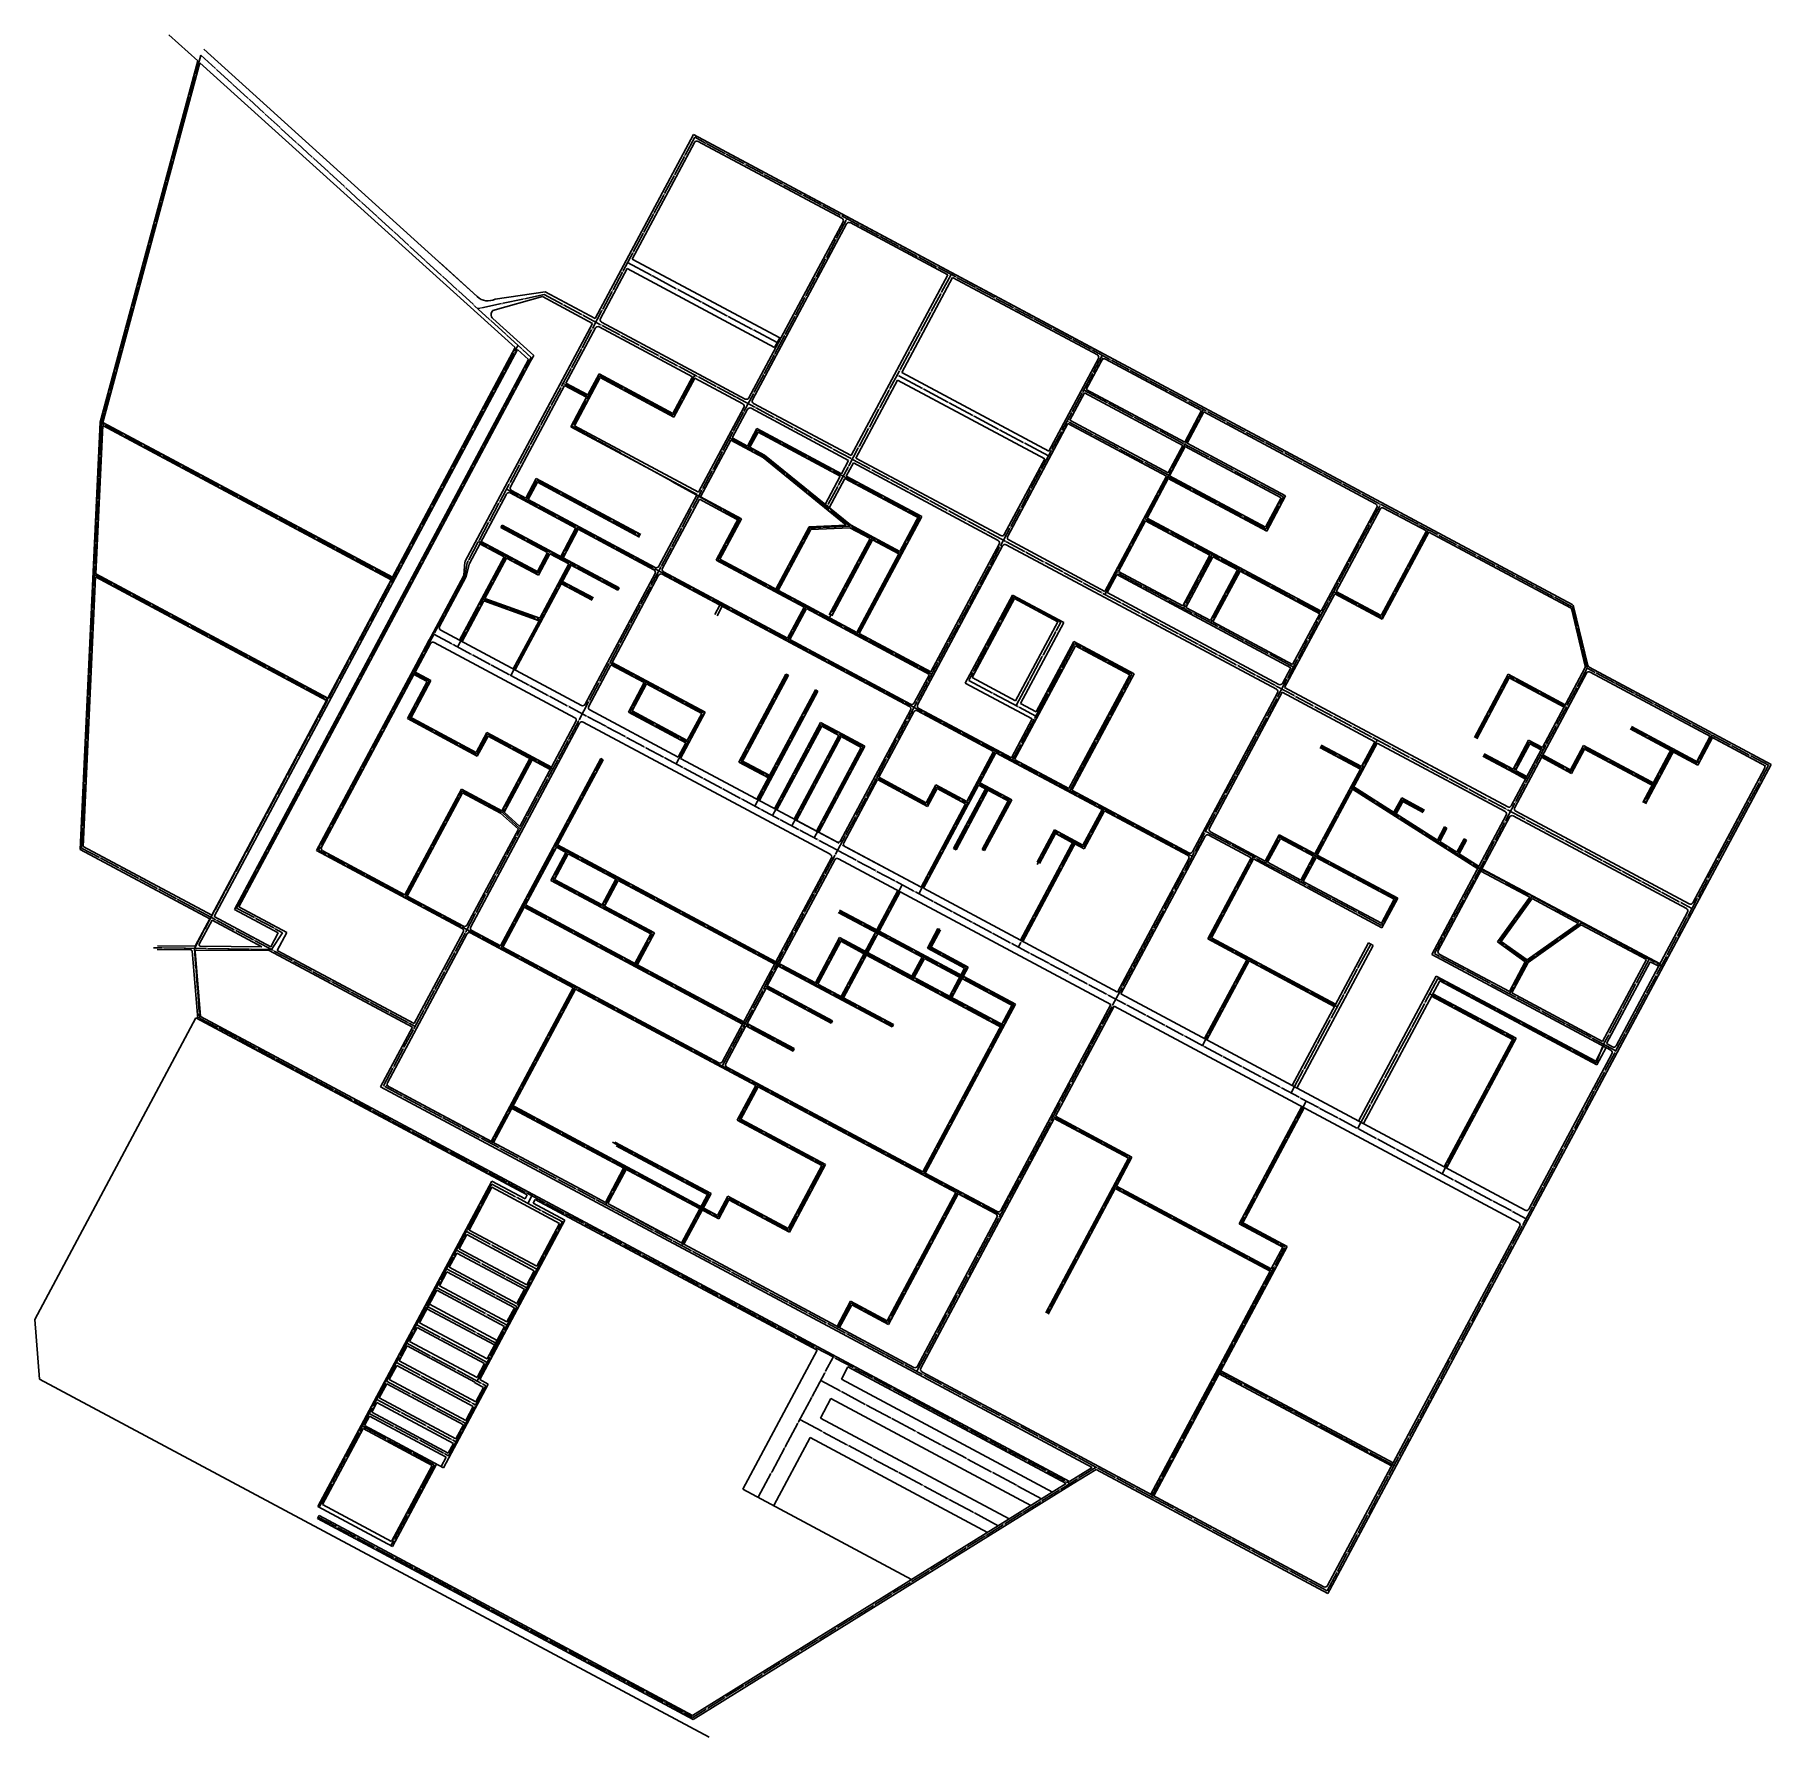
# Model space of a CAD drawing. Header units: metres. Extents: x -523 to 2697, y -1644 to 1512.
import ezdxf

# ---------------------------------------------------------------- set-up
doc = ezdxf.new("R2010")
doc.units = ezdxf.units.M
doc.linetypes.add('JIS_08_37', pattern=[40.5, 37.5, -1.125, 0.75, -1.125])
doc.linetypes.add('JIS_08_50', pattern=[53, 50, -1.125, 0.75, -1.125])
doc.layers.add('道路中心线', color=10, linetype='Continuous')

msp = doc.modelspace()

# ---------------------------------------------------------------- linework, layer by layer
for p, q in [((-220.5, 1463.9), (-274.3, 1512.4)), ((-209.4, 1485.8), (297.8, 1026.9)), ((-220.5, 1463.9), (-401.5, 794.1)), ((-216.4, 1460.1), (-396.5, 793.8)), ((368.3, 932.5), (-216.4, 1460.1)), ((858.5, 950.4), (585.2, 1096.6)), ((297.8, 1026.9), (228.1, 1089.9)), ((575.7, 1079), (849.1, 932.8)), ((1170.2, 1067.3), (991, 732.2)), ((1179, 1062.6), (1084.7, 886.2)), ((331.2, 1022.2), (423.5, 1035.7)), ((516.1, 986.2), (423.5, 1035.7)), ((326.7, 1001.1), (418.8, 1026.9)), ((511.4, 977.3), (418.8, 1026.9)), ((402.5, 917.9), (326.7, 986.3)), ((328.2, 984.9), (328.2, 984.9)), ((849.1, 932.8), (858.5, 950.4)), ((372.2, 929.1), (-190.1, -122.3)), ((392.8, 910.4), (-152.4, -109)), ((396.6, 907), (-144.2, -104.3)), ((368.3, 932.5), (140.5, 506.6)), ((392.8, 910.4), (372.2, 929.1)), ((402.5, 917.9), (396.6, 907)), ((1458, 913.2), (1426.9, 855)), ((525.6, 876.7), (478, 787.7)), ((523.6, 883.5), (502.8, 844.7)), ((660.2, 810.4), (523.6, 883.5)), ((662.3, 803.6), (525.6, 876.7)), ((696.6, 878.3), (660.2, 810.4)), ((701, 875.9), (662.3, 803.6)), ((1077.1, 872.1), (999.8, 727.5)), ((1077.1, 872.1), (1350, 726.1)), ((1084.7, 886.2), (1357.6, 740.2)), ((500.5, 840.3), (459.7, 862.1)), ((502.8, 844.7), (462.1, 866.5)), ((500.5, 840.3), (471.2, 785.6)), ((1606.1, 751.2), (1423.6, 848.8)), ((1426.9, 855), (1609.4, 757.3)), ((1640.6, 815.7), (1609.4, 757.3)), ((1645, 813.3), (1613.8, 755)), ((-438.4, 2), (-401.5, 794.1)), ((-409.6, 512.8), (-396.7, 788.3)), ((138.2, 502.2), (-396.7, 788.3)), ((140.5, 506.6), (-396.5, 793.8)), ((471.2, 785.6), (705.8, 660.2)), ((478, 787.7), (708.1, 664.6)), ((798.8, 749.9), (816.2, 782.6)), ((803.2, 747.6), (818.3, 775.8)), ((816.2, 782.6), (973, 698.7)), ((818.3, 775.8), (970.7, 694.3)), ((1575.5, 693.9), (1392.9, 791.5)), ((1396.2, 797.7), (1578.8, 700)), ((768, 760.7), (827.7, 728.8)), ((770.4, 765.1), (798.8, 749.9)), ((803.2, 747.6), (830.5, 732.9)), ((1606.1, 751.2), (1578.8, 700)), ((1610.5, 748.8), (1581.5, 694.6)), ((1610.5, 748.8), (1788.2, 653.8)), ((1613.8, 755), (1796.4, 657.4)), ((827.7, 728.8), (982, 603.3)), ((830.5, 732.9), (989.5, 603.7)), ((986.2, 723.4), (973, 698.7)), ((995.1, 718.7), (981.8, 694)), ((387.8, 653.3), (407.1, 689.5)), ((392.2, 651), (409.2, 682.7)), ((407.1, 689.5), (601.1, 585.7)), ((409.2, 682.7), (598.7, 581.3)), ((970.7, 694.3), (942.6, 641.8)), ((979.5, 689.6), (950.5, 635.4)), ((979.5, 689.6), (1119.4, 614.7)), ((981.8, 694), (1121.8, 619.1)), ((1575.5, 693.9), (1461.4, 480.6)), ((1578.9, 689.7), (1539.6, 616.2)), ((1578.9, 689.7), (1761.5, 592.1)), ((1581.5, 694.6), (1759.2, 599.6)), ((785.1, 610.9), (709.6, 651.3)), ((787.5, 615.3), (711.9, 655.7)), ((1788.2, 653.8), (1759.2, 599.6)), ((1796.4, 657.4), (1761.5, 592.1)), ((740.6, 538.3), (783, 617.7)), ((747.4, 540.4), (787.5, 615.3)), ((1121.8, 619.1), (1005.7, 402.2)), ((1117.3, 621.5), (1081.5, 554.5)), ((1539.6, 616.2), (1862.3, 443.6)), ((343.9, 603.2), (341.6, 598.8)), ((341.6, 598.8), (428, 552.6)), ((343.9, 603.2), (561, 487.4)), ((480.7, 598.1), (452.5, 545.3)), ((485.1, 595.7), (456.8, 542.8)), ((851.4, 484.7), (913.1, 600.1)), ((855.8, 482.4), (916.2, 595.3)), ((982, 603.3), (913.1, 600.1)), ((988.3, 598.6), (916.2, 595.3)), ((1026.2, 578.4), (988.3, 598.6)), ((1033, 580.4), (989.5, 603.7)), ((1033, 580.4), (1081.5, 554.5)), ((1537, 611.4), (1486.8, 517.5)), ((1537, 611.4), (1656.1, 547.7)), ((2057.7, 592.6), (1973.7, 435.6)), ((2062.1, 590.2), (1975.8, 428.8)), ((347.8, 544.6), (302.8, 568.6)), ((413.6, 515), (305.1, 573)), ((428, 552.7), (409.2, 517.4)), ((432.5, 550.3), (411.3, 510.6)), ((432.4, 550.3), (467.7, 531.5)), ((950.5, 436.8), (1026.2, 578.4)), ((955.2, 434.9), (1030.6, 576)), ((1079.1, 550.1), (1001.3, 404.6)), ((1030.6, 576), (1079.1, 550.1)), ((1605.8, 453.8), (1656.1, 547.7)), ((347.8, 544.6), (265.1, 390)), ((352.2, 542.2), (312.1, 467.2)), ((411.3, 510.6), (352.2, 542.2)), ((472.2, 529.1), (368.3, 334.9)), ((467.7, 531.5), (414.1, 430.9)), ((472.2, 529.1), (558.6, 483)), ((903.7, 451.1), (740.6, 538.3)), ((910.5, 453.1), (747.4, 540.4)), ((1486.8, 517.5), (1605.8, 453.8)), ((1611.6, 450.7), (1661.8, 544.6)), ((1657, 426.4), (1707.2, 520.3)), ((1661.8, 544.6), (1707.2, 520.3)), ((1661.8, 423.8), (1712.1, 517.7)), ((1712.1, 517.7), (1859.8, 438.8)), ((-433.1, 7.7), (-409.8, 507.2)), ((18.4, 278.2), (-409.8, 507.2)), ((20.7, 282.6), (-409.6, 512.8)), ((138.2, 502.2), (20.7, 282.6)), ((140.5, 506.6), (134.5, 509.9)), ((453.8, 494.7), (511.1, 464)), ((456.1, 499.1), (456.1, 499.1)), ((456.1, 499.1), (513.5, 468.4)), ((561, 487.4), (558.6, 483)), ((1483.7, 511.7), (1465.8, 478.2)), ((1483.7, 511.7), (1806.5, 339.1)), ((309.7, 462.8), (269.6, 387.7)), ((309.7, 462.8), (412.4, 426.1)), ((312.1, 467.2), (414.1, 430.9)), ((747.6, 455.2), (738.1, 437.6)), ((752, 452.9), (742.5, 435.2)), ((873.1, 393.8), (903.7, 451.1)), ((910.5, 453.1), (1001.3, 404.6)), ((1202.6, 310.5), (1289.9, 473.7)), ((1215.4, 320.7), (1293.7, 467.1)), ((1289.9, 473.7), (1385.1, 422.7)), ((1293.7, 467.1), (1373.9, 424.1)), ((1975.8, 428.8), (1887.6, 476)), ((1973.7, 435.6), (1890, 480.4)), ((412.4, 426.1), (364.6, 336.8)), ((877.5, 391.4), (908.1, 448.7)), ((908.1, 448.7), (1136.4, 326.7)), ((1373.9, 424.1), (1295.7, 277.8)), ((1385.1, 422.7), (1304.9, 272.8)), ((1611.6, 450.7), (1657, 426.4)), ((1661.8, 423.8), (1809.5, 344.8)), ((208.9, 390.6), (178.3, 333.3)), ((1005.7, 402.2), (1138.7, 331.1)), ((1334, 257.3), (1403.8, 387.8)), ((1403.8, 387.8), (1515.8, 327.9)), ((1294, 168.7), (1406.9, 379.8)), ((1406.9, 379.8), (1507.5, 326.1)), ((175.9, 328.9), (205, 313.3)), ((178.3, 333.3), (211.8, 315.4)), ((607.2, 311.4), (545.4, 344.5)), ((720.6, 256.4), (547.8, 348.9)), ((783, 164.1), (870.2, 327.3)), ((874.6, 324.9), (787.4, 161.8)), ((870.2, 327.3), (874.6, 324.9)), ((1138.7, 331.1), (1143.5, 339.9)), ((1507.5, 326.1), (1394.5, 114.9)), ((1515.8, 327.9), (1400.3, 111.8)), ((2209.3, 326.8), (2146.6, 209.5)), ((2315.1, 270.2), (2209.3, 326.8)), ((2682.5, 159.2), (2361.2, 331)), ((205, 313.3), (168.2, 244.6)), ((211.8, 315.4), (175, 246.6)), ((577.9, 256.8), (607.2, 311.4)), ((584.7, 258.8), (611.6, 309.1)), ((713.9, 254.4), (611.6, 309.1)), ((924.9, 298), (816.4, 95.2)), ((820.8, 92.8), (929.3, 295.7)), ((929.3, 295.7), (924.9, 298)), ((1326.9, 244), (1202.6, 310.5)), ((1215.4, 320.7), (1295.7, 277.8)), ((1794.7, 302.3), (2208.3, 81.1)), ((2211.3, 320.1), (2151, 207.2)), ((2312.7, 265.8), (2211.3, 320.1)), ((18.4, 278.2), (-194.6, -119.9)), ((11.3, 265), (11.3, 265)), ((20.7, 282.6), (20.7, 282.6)), ((687, 204.1), (584.7, 258.8)), ((1304.9, 272.8), (1334, 257.3)), ((2315.1, 270.2), (2315.1, 270.2)), ((168.2, 244.6), (297.9, 175.2)), ((170.6, 249), (295.8, 182)), ((684.6, 199.7), (577.9, 256.8)), ((674.9, 170.9), (720.6, 256.4)), ((687, 204.1), (713.9, 254.4)), ((934.4, 237.4), (849, 77.7)), ((936.4, 230.6), (853.4, 75.4)), ((975, 215.7), (934.4, 237.4)), ((968.2, 213.6), (936.4, 230.6)), ((1288.3, 171.7), (1326.9, 244)), ((2560.7, 158.5), (2435.5, 225.5)), ((2563.1, 162.9), (2437.9, 229.9)), ((295.8, 182), (315.6, 219)), ((297.9, 175.2), (317.7, 212.3)), ((315.6, 219), (435.5, 154.9)), ((317.7, 212.3), (433.2, 150.5)), ((670.5, 173.3), (684.6, 199.7)), ((885.2, 58.4), (968.2, 213.6)), ((889.6, 56.1), (972.6, 211.3)), ((1016.4, 193.5), (931, 33.9)), ((972.6, 211.3), (1009.6, 191.4)), ((975, 215.7), (1016.4, 193.5)), ((1966.4, 199.2), (1855.3, -8.5)), ((1937.4, 155.7), (1862.5, 195.7)), ((1961.9, 201.5), (1937.4, 155.7)), ((2247.1, 204.5), (2218.3, 150.8)), ((2249.1, 197.8), (2222.7, 148.4)), ((2272.6, 190.9), (2247.1, 204.5)), ((2270.3, 186.5), (2249.1, 197.8)), ((2348.8, 194.8), (2324.7, 149.8)), ((2348.8, 194.8), (2482.8, 123.1)), ((2583.7, 212), (2558.7, 165.3)), ((2588.1, 209.7), (2560.7, 158.5)), ((2686.9, 156.8), (2588.1, 209.7)), ((341, -176.7), (526.8, 170.7)), ((395.3, 170.8), (343.4, 73.8)), ((399.7, 168.4), (347.8, 71.4)), ((531.2, 168.4), (446.8, 10.5)), ((526.8, 170.7), (531.2, 168.4)), ((837.6, 134.9), (783, 164.1)), ((840, 139.3), (785.3, 168.5)), ((1009.6, 191.4), (926.6, 36.2)), ((1205.5, 91.2), (1255, 183.8)), ((1229.7, 125.9), (1259.4, 181.5)), ((1935.1, 151.2), (1860.1, 191.3)), ((2162.2, 175.1), (2220.4, 144)), ((2164.5, 179.5), (2218.3, 150.8)), ((2326.8, 143), (2271, 172.9)), ((2272.6, 190.9), (2272.6, 190.9)), ((2329.1, 147.4), (2273.3, 177.3)), ((2350.8, 188), (2326.8, 143)), ((2350.8, 188), (2480.5, 118.7)), ((2512.8, 189.8), (2459.1, 89.3)), ((2517.3, 187.5), (2463.5, 86.9)), ((1132.3, 81.6), (1040, 131.6)), ((1130.3, 88.4), (1042.3, 136)), ((1935.1, 151.2), (1850.9, -6.2)), ((2241.5, 132.7), (2220.4, 144)), ((2243.9, 137.1), (2222.7, 148.4)), ((268.4, 113.9), (163.7, -81.9)), ((270.5, 107.1), (168.1, -84.3)), ((343.4, 73.8), (268.4, 113.9)), ((341, 69.4), (270.5, 107.1)), ((1125, -69.9), (1227.4, 121.5)), ((1148.2, 121.9), (1130.3, 88.4)), ((1150.2, 115.1), (1132.3, 81.6)), ((1205.5, 91.2), (1148.2, 121.9)), ((1203.2, 86.8), (1150.2, 115.1)), ((1240.2, 114.7), (1181, 3.9)), ((1244.6, 112.3), (1185.4, 1.6)), ((1227.4, 121.5), (1286.5, 89.9)), ((1229.7, 125.9), (1288.8, 94.3)), ((1920.6, 113.6), (2152.6, -33.6)), ((1923, 118), (2078.1, 19.6)), ((1997.1, 71), (2011.9, 97.7)), ((2011.9, 97.8), (2054.2, 75.1)), ((341, 69.4), (374, 39.9)), ((347.8, 71.4), (376.5, 44.5)), ((1120.6, -67.5), (1203.2, 86.8)), ((1282.1, 92.3), (1233.9, 2.3)), ((1288.8, 94.3), (1238.4, 0)), ((1456.1, 76.3), (1420.7, 10.1)), ((1460.5, 73.9), (1422.8, 3.4)), ((2001.3, 68.3), (2016.3, 95.3)), ((2013.9, 91), (2051.8, 70.6)), ((968.9, 13.6), (889.6, 56.1)), ((1367.8, 38.4), (1335.7, -21.5)), ((1401.6, 14.7), (1365.5, 34)), ((1420.7, 10.1), (1367.8, 38.4)), ((1758.8, -19.3), (1657.4, 35)), ((2078.1, 19.6), (2091.3, 44.3)), ((2082.3, 16.9), (2095.7, 41.9)), ((2091.3, 44.3), (2095.7, 41.9)), ((-438.4, 2), (-198.1, -126.5)), ((-433.1, 7.7), (-194.6, -119.9)), ((444.4, 6.1), (387.4, -100.6)), ((444.4, 6.1), (462.1, -3.3)), ((446.8, 10.5), (851.5, -205.9)), ((975.1, 10.3), (1120.6, -67.5)), ((1181, 3.9), (1185.4, 1.6)), ((1233.9, 2.3), (1238.4, 0)), ((1404, 19.1), (1304.9, -166.1)), ((1408.4, 16.8), (1309.3, -168.4)), ((1369.9, 31.7), (1340.1, -23.9)), ((1422.8, 3.4), (1406, 12.3)), ((1732.6, -13.2), (1654.1, 28.8)), ((1784.7, 29.2), (1758.8, -19.3)), ((1786.8, 22.5), (1763.2, -21.6)), ((1850.9, -6.2), (1784.7, 29.2)), ((1848.5, -10.6), (1786.8, 22.5)), ((2082.3, 16.9), (2114.1, -3.2)), ((2114.1, -3.2), (2127.3, 21.6)), ((2118.3, -5.9), (2131.7, 19.2)), ((2127.3, 21.6), (2131.7, 19.2)), ((462.1, -3.3), (434.2, -55.3)), ((466.5, -5.7), (441, -53.3)), ((466.5, -5.7), (554.6, -52.8)), ((1652.2, -163.6), (1732.6, -13.2)), ((1658.9, -161.5), (1737, -15.5)), ((1975.1, -142.9), (1737, -15.5)), ((1763.2, -21.6), (1824.9, -54.7)), ((1824.9, -54.7), (1763.2, -21.6)), ((1848.5, -10.6), (1824.9, -54.7)), ((1852.9, -12.9), (1829.3, -57)), ((1997.5, -90.3), (1852.9, -12.9)), ((2004.3, -88.2), (1855.3, -8.5)), ((2118.3, -5.9), (2155.3, -29.3)), ((619.4, -154.4), (434.2, -55.3)), ((529.2, -100.4), (441, -53.3)), ((554.6, -52.8), (529.2, -100.4)), ((559.1, -55.2), (533.6, -102.8)), ((559.1, -55.2), (849.2, -210.4)), ((1974, -134.4), (1829.3, -57)), ((1829.3, -57), (1974, -134.4)), ((2249.1, -86.5), (2158.3, -37.9)), ((2490.7, -210), (2160.6, -33.5)), ((1077.5, -73.9), (972.3, -270.6)), ((1081.9, -76.3), (976.7, -272.9)), ((1974, -134.4), (1997.5, -90.3)), ((1975.1, -142.9), (2004.3, -88.2)), ((2189.5, -169.4), (2249.1, -86.5)), ((2196.4, -168.2), (2253.6, -88.9)), ((2339.6, -134.9), (2253.6, -88.9)), ((-198.1, -126.5), (-224.5, -175.9)), ((-190.1, -122.3), (-85.2, -178.4)), ((-152.4, -109), (-71.3, -152.4)), ((-144.2, -104.3), (-55.2, -151.9)), ((382.9, -98.2), (341, -176.7)), ((385, -105), (345.4, -179.1)), ((385, -105), (789.7, -321.5)), ((792.1, -317.1), (387.4, -100.6)), ((626.2, -152.3), (533.6, -102.8)), ((1040.4, -153.9), (967.2, -114.7)), ((1042.8, -149.5), (969.6, -110.3)), ((-193.7, -128.9), (-217.6, -173.6)), ((-193.7, -128.9), (-101.4, -178.3)), ((-85.2, -178.4), (-71.3, -152.4)), ((-72.9, -185), (-55.2, -151.9)), ((280.9, -150.2), (475.7, -254.4)), ((590.2, -209), (619.4, -154.4)), ((594.6, -211.4), (626.2, -152.3)), ((1040.4, -153.9), (1122.4, -197.7)), ((1042.8, -149.5), (1295.8, -284.8)), ((1132.5, -181.1), (1152, -144.5)), ((1139.2, -179), (1156.4, -146.9)), ((2339.6, -134.9), (2244.1, -202.5)), ((2344.6, -137.5), (2246, -207.3)), ((2465.4, -202.1), (2344.6, -137.5)), ((-295.9, -183.6), (-233.1, -184.2)), ((-294.9, -176.7), (-226.7, -177.2)), ((-220.3, -312), (-230.7, -186.1)), ((-215.6, -307.7), (-225.1, -187)), ((-222.5, -184.3), (-88.1, -185.4)), ((-215.4, -177.3), (-101.4, -178.3)), ((-88.1, -185.4), (177.6, -327.4)), ((-72.9, -185), (181.1, -320.8)), ((924.7, -245.1), (969.5, -161.3)), ((929.1, -247.4), (971.6, -168.1)), ((1021.5, -189.1), (969.5, -161.3)), ((1019.2, -193.6), (971.6, -168.1)), ((1021.5, -189.1), (1274.6, -324.5)), ((1201.2, -217.9), (1132.5, -181.1)), ((1208, -215.8), (1139.2, -179)), ((1724.5, -202.2), (1652.2, -163.6)), ((1889.1, -284.6), (1658.9, -161.5)), ((1808.4, -435.4), (1949.9, -170.8)), ((1958.7, -175.6), (1817.2, -440.1)), ((1949.9, -170.8), (1958.7, -175.6)), ((2399.5, -369.9), (2067.7, -192.4)), ((2211.4, -261.4), (2081.5, -191.9)), ((2240.8, -206.4), (2189.5, -169.4)), ((2244.1, -202.5), (2196.4, -168.2)), ((924.7, -245.1), (851.5, -205.9)), ((855.3, -213.7), (1067, -326.8)), ((1019.2, -193.6), (1272.3, -328.9)), ((1103.5, -233), (1122.4, -197.7)), ((1108, -235.4), (1126.8, -200.1)), ((1126.8, -200.1), (1293.5, -289.2)), ((1173.2, -270.3), (1201.2, -217.9)), ((1177.6, -272.6), (1208, -215.8)), ((1646.2, -348.6), (1724.5, -202.2)), ((1650.6, -351), (1728.9, -204.6)), ((1886.7, -289), (1728.9, -204.6)), ((2211.4, -261.4), (2240.8, -206.4)), ((2215.8, -263.7), (2246, -207.3)), ((2465.4, -202.1), (2384.3, -353.8)), ((2391.3, -357.6), (2472.4, -205.9)), ((2488.3, -214.4), (2472.4, -205.9)), ((323.6, -539), (475.7, -254.4)), ((328, -541.3), (480.1, -256.8)), ((480.1, -256.8), (814.3, -435.5)), ((954, -319.7), (833.2, -255.1)), ((835.5, -250.7), (956.3, -315.3)), ((1069.3, -322.4), (929.1, -247.4)), ((1931.9, -501.4), (2075.7, -232.5)), ((2082.2, -241.6), (1940.7, -506.1)), ((2075.7, -232.5), (2371.4, -390.6)), ((2082.2, -241.6), (2373.4, -397.4)), ((1289.1, -286.9), (1124, -595.5)), ((1295.8, -284.8), (1128.4, -597.9)), ((2217, -350), (2067.1, -269.8)), ((2223.8, -347.9), (2069.4, -265.4)), ((2384.3, -353.8), (2215.8, -263.7)), ((-223.7, -310.2), (-522.7, -869.2)), ((390.1, -638.4), (-223.7, -310.2)), ((1395.7, -1169.5), (-215.6, -307.7)), ((885.6, -367), (798.3, -320.4)), ((956.3, -315.3), (954, -319.7)), ((795.9, -324.8), (883.2, -371.5)), ((1067, -326.8), (1069.3, -322.4)), ((2090.6, -586.3), (2219.4, -345.6)), ((2095, -588.7), (2223.8, -347.9)), ((883.2, -371.5), (885.6, -367)), ((2386.2, -362.8), (2371.4, -390.6)), ((2390.6, -365.2), (2373.4, -397.4)), ((2402.8, -363.7), (2391.3, -357.6)), ((2391.3, -357.6), (2391.3, -357.6)), ((2391.3, -357.6), (2391.3, -357.6)), ((128.7, -434.7), (323.6, -539)), ((814.3, -435.5), (779.9, -499.9)), ((818.7, -437.9), (786.7, -497.9)), ((357.6, -475.3), (745.6, -682.8)), ((359.9, -470.9), (743.5, -676.1)), ((1710.3, -691.9), (1826.6, -474.6)), ((1717.1, -689.9), (1831, -476.9)), ((779.9, -499.9), (936.9, -583.9)), ((786.7, -497.9), (943.6, -581.8)), ((1367.4, -496.6), (1505, -570.2)), ((1369.8, -492.2), (1511.7, -568.1)), ((731.2, -635.5), (553.1, -540.2)), ((698.9, -623.9), (555.1, -547)), ((1505, -570.2), (1351.7, -856.8)), ((1511.7, -568.1), (1483, -621.9)), ((535.3, -652), (569.2, -588.5)), ((539.7, -654.4), (573.6, -590.9)), ((936.9, -583.9), (874.4, -700.7)), ((943.6, -581.8), (876.4, -707.5)), ((2, -1215.6), (324.6, -612.5)), ((282.7, -703.5), (325.1, -624.1)), ((324.6, -612.5), (386.3, -645.5)), ((325.1, -624.1), (450.4, -691.1)), ((390.1, -638.4), (386.3, -645.5)), ((507, -636.9), (535.3, -652)), ((724.5, -637.5), (676.3, -727.5)), ((731.2, -635.5), (680.8, -729.8)), ((728.9, -639.9), (698.9, -623.9)), ((743.5, -676.1), (762.4, -640.8)), ((762.4, -640.8), (874.4, -700.7)), ((1058, -871.5), (1185.1, -633.9)), ((1060.1, -878.3), (1189.5, -636.2)), ((1480.6, -626.3), (1356.1, -859.1)), ((1480.6, -626.3), (1767.6, -779.8)), ((1483, -621.9), (1770, -775.4)), ((401.3, -653.5), (405.1, -646.5)), ((401.3, -653.5), (460.4, -685.1)), ((927.8, -926), (405.1, -646.5)), ((539.7, -654.4), (655.2, -716.2)), ((745.6, -682.8), (764.4, -647.6)), ((764.4, -647.6), (876.4, -707.5)), ((408, -770.5), (282.7, -703.5)), ((460.4, -685.1), (302.4, -980.5)), ((450.4, -691.1), (408, -770.5)), ((1791.5, -735.3), (1710.3, -691.9)), ((1799.5, -734), (1712.7, -687.5)), ((264.3, -737.9), (278.2, -711.9)), ((389.6, -804.9), (264.3, -737.9)), ((403.5, -778.9), (278.2, -711.9)), ((1552.4, -1196), (1799.5, -734)), ((1770, -775.4), (1791.5, -735.3)), ((245.9, -772.3), (259.8, -746.2)), ((371.2, -839.3), (245.9, -772.3)), ((385.1, -813.2), (259.8, -746.2)), ((227.5, -806.6), (241.4, -780.6)), ((366.7, -847.6), (241.4, -780.6)), ((403.5, -778.9), (389.6, -804.9)), ((1670.7, -961.1), (1767.6, -779.8)), ((190.7, -875.4), (223, -815)), ((348.3, -882), (223, -815)), ((352.8, -873.6), (227.5, -806.6)), ((385.1, -813.2), (371.2, -839.3)), ((965.1, -881.9), (990.1, -835.2)), ((990.1, -835.2), (1058, -871.5)), ((-522.7, -869.2), (-513.6, -979.5)), ((329.9, -916.4), (204.6, -849.4)), ((334.4, -908), (209.1, -841)), ((366.7, -847.6), (352.8, -873.6)), ((969.5, -884.3), (992.2, -842)), ((992.2, -842), (1060.1, -878.3)), ((172.3, -909.8), (186.2, -883.8)), ((311.5, -950.8), (186.2, -883.8)), ((316, -942.4), (190.7, -875.4)), ((348.3, -882), (316, -942.4)), ((153, -946), (167.8, -918.2)), ((293.1, -985.2), (167.8, -918.2)), ((297.6, -976.8), (172.3, -909.8)), ((927.8, -926), (790, -1183.5)), ((134.6, -980.4), (148.5, -954.3)), ((290.5, -1030.3), (148.5, -954.3)), ((295, -1021.9), (153, -946)), ((311.5, -950.8), (297.6, -976.8)), ((985.1, -956.7), (972.8, -979.6)), ((1389.8, -1173.1), (985.1, -956.7)), ((1546.7, -1193), (1670.7, -961.1)), ((1676.5, -964.1), (1995.9, -1135)), ((-513.6, -979.5), (727.9, -1643.6)), ((116.2, -1014.7), (130.1, -988.7)), ((272.1, -1064.7), (130.1, -988.7)), ((276.6, -1056.3), (134.6, -980.4)), ((318.3, -989), (235.3, -1144.2)), ((293.1, -985.2), (292.6, -986.1)), ((292.6, -986.1), (309.4, -995)), ((309.4, -995), (295, -1021.9)), ((302.4, -980.5), (302.4, -980.5)), ((302.4, -980.5), (318.3, -989)), ((972.8, -979.6), (972.8, -979.6)), ((972.8, -979.6), (1364.3, -1189)), ((1673.4, -969.9), (1992.9, -1140.7)), ((102.1, -1041.2), (111.7, -1023.1)), ((253.7, -1099.1), (111.7, -1023.1)), ((258.2, -1090.7), (116.2, -1014.7)), ((953.5, -1015.8), (934.1, -1051.9)), ((953.5, -1015.8), (1324.1, -1214)), ((88.8, -1065.9), (98.3, -1048.3)), ((240.3, -1124.2), (98.3, -1048.3)), ((244.1, -1117.2), (102.1, -1041.2)), ((290.5, -1030.3), (276.6, -1056.3)), ((934.1, -1051.9), (1283.8, -1238.9)), ((10.6, -1212.3), (86, -1071.2)), ((86, -1071.2), (213.9, -1139.6)), ((235.3, -1144.2), (88.8, -1065.9)), ((272.1, -1064.7), (258.2, -1090.7)), ((914.8, -1088.1), (847.4, -1214.2)), ((914.8, -1088.1), (1243.5, -1263.9)), ((240.3, -1124.2), (230.9, -1141.9)), ((253.7, -1099.1), (244.1, -1117.2)), ((213.9, -1139.6), (138.5, -1280.7)), ((222.1, -1137.1), (140.5, -1289.7)), ((1395.7, -1169.5), (1437.9, -1143.3)), ((1402.8, -1173.3), (1445.1, -1147.1)), ((696.7, -1603.1), (1389.8, -1173.1)), ((698, -1610.6), (1402.8, -1173.3)), ((790, -1183.5), (1103.2, -1351)), ((140.5, -1289.7), (2, -1215.6)), ((138.5, -1280.7), (10.6, -1212.3)), ((4.5, -1232.8), (1.6, -1238.1)), ((1.6, -1238.1), (698, -1610.6)), ((4.5, -1232.8), (696.7, -1603.1))]:
    msp.add_line(p, q)
at = {"color": 0}
for p, q in [((516.1, 986.2), (698.6, 1327.4)), ((698.6, 1327.4), (2328, 456)), ((698.6, 1327.4), (1455.2, 922.8)), ((585.2, 1096.6), (700.7, 1312.7)), ((707.5, 1314.7), (974, 1172.2)), ((801.5, 839.2), (976, 1165.4)), ((808.1, 835.6), (982.6, 1161.9)), ((989.4, 1164), (1170.2, 1067.3)), ((526.2, 986.4), (575.7, 1079)), ((1179, 1062.6), (1447.5, 918.9)), ((275.6, 536.4), (511.4, 977.3)), ((511.4, 977.3), (349.1, 674)), ((462.1, 866.5), (516.8, 968.8)), ((523.6, 970.8), (696.6, 878.3)), ((528.3, 979.6), (794.8, 837.1)), ((1449.5, 912.2), (1357.6, 740.2)), ((1455.7, 908.9), (1426.9, 855)), ((1462.5, 910.9), (1640.6, 815.7)), ((701, 875.9), (790, 828.3)), ((359.3, 674.3), (459.7, 862.1)), ((1423.6, 848.8), (1396.2, 797.7)), ((708.1, 664.6), (792.1, 821.5)), ((770.4, 765.1), (798.7, 818)), ((805.5, 820.1), (986.2, 723.4)), ((810.2, 828.9), (991, 732.2)), ((1645, 813.3), (1963.3, 643)), ((1392.9, 791.5), (1281.2, 582.6)), ((711.9, 655.7), (768, 760.7)), ((995.1, 718.7), (1263.6, 575)), ((999.8, 727.5), (1268.3, 583.9)), ((1350, 726.1), (1275, 585.9)), ((283.2, 532), (352.2, 661)), ((359, 663.1), (480.6, 598)), ((361.3, 667.5), (387.8, 653.3)), ((392.2, 651), (627.8, 525)), ((634.6, 527), (705.8, 660.2)), ((641.2, 523.5), (709.6, 651.3)), ((1862.3, 443.6), (1965.4, 636.3)), ((1890, 480.4), (1971.6, 633)), ((1978.3, 635), (2057.7, 592.6)), ((485.1, 595.6), (625.4, 520.6)), ((2062.1, 590.2), (2324.7, 449.8)), ((1271.8, 565), (1114.3, 270.5)), ((1265.6, 568.3), (1138.7, 331.1)), ((1779.4, 299.1), (1278.6, 567)), ((1283.3, 575.8), (1461.4, 480.6)), ((275, 534.6), (272.7, 510.7)), ((282.7, 530.8), (277.2, 507.9)), ((643.2, 516.7), (873.1, 393.8)), ((0, 0), (272.1, 508.8)), ((228, 415.6), (276.7, 506.8)), ((497.8, 271.3), (627.5, 513.8)), ((547.8, 348.9), (634.1, 510.3)), ((640.9, 512.3), (1099, 267.3)), ((1465.8, 478.2), (1784.1, 308)), ((1794.7, 302.3), (1887.6, 476)), ((2356.9, 343.1), (2330.5, 452.7)), ((1809.5, 344.8), (1859.8, 438.8)), ((2327.2, 446.5), (2351.9, 341.6)), ((230, 408.8), (491, 269.2)), ((877.5, 391.4), (1101.3, 271.7)), ((182.7, 331), (211, 383.9)), ((217.7, 385.9), (478.8, 246.3)), ((9.1, 6.5), (180.3, 326.6)), ((504.4, 267.7), (545.4, 344.5)), ((1136.4, 326.7), (1108.1, 273.8)), ((1790.9, 310), (1806.5, 339.1)), ((2354.4, 329), (2221.2, 79.9)), ((2351.4, 338.1), (2272.6, 190.9)), ((2697, 159.4), (2359.4, 339.9)), ((1623.9, -2.1), (1781.5, 292.4)), ((1655.3, 41.7), (1790, 293.5)), ((1790, 293.5), (1961.9, 201.5)), ((506.4, 261), (670.5, 173.3)), ((1101, 260.5), (971.3, 18)), ((1114, 259.3), (1255, 183.8)), ((1116.3, 263.7), (1288.3, 171.7)), ((285.6, -141.4), (487.4, 236)), ((376.5, 44.5), (480.8, 239.6)), ((494.2, 238.1), (952.3, -6.9)), ((1107.2, 257.2), (1042.3, 136)), ((1966.4, 199.2), (2203.6, 72.3)), ((674.9, 170.9), (964.5, 16)), ((1259.4, 181.5), (1456.1, 76.3)), ((1294, 168.7), (1394.5, 114.9)), ((2270.3, 186.5), (2215, 83.2)), ((1040, 131.6), (977.5, 14.7)), ((1878.7, -1370.5), (2697, 159.4)), ((2551.3, -96.7), (2684.5, 152.4)), ((1400.3, 111.8), (1617.2, -4.2)), ((1460.5, 73.9), (1614.8, -8.6)), ((2205.6, 65.5), (2067.7, -192.4)), ((2223.3, 73.1), (2544.5, -98.7)), ((279, -137.9), (374, 39.9)), ((2211.8, 62.2), (2079.5, -185.1)), ((2218.5, 64.3), (2539.8, -107.5)), ((0, 0), (269.8, -144.3)), ((979.5, 7.9), (1120.6, -67.5)), ((1491, -265.6), (1647.3, 26.7)), ((11.2, -0.3), (163.7, -81.9)), ((954.3, -13.7), (752.5, -391.1)), ((960.5, -17), (835.5, -250.7)), ((967.3, -15), (1472.5, -285.2)), ((1484.8, -262.3), (1616.9, -15.4)), ((168.1, -84.3), (272.2, -139.9)), ((1125, -69.9), (1484.8, -262.3)), ((2409.5, -361.7), (2541.8, -114.3)), ((131.1, -430.2), (278.5, -154.6)), ((181.1, -320.8), (271.9, -151.1)), ((285.3, -152.6), (475.7, -254.4)), ((287.6, -148.2), (341, -176.7)), ((345.4, -179.1), (745.7, -393.2)), ((480.1, -256.8), (814.3, -435.5)), ((833.2, -255.1), (798.3, -320.4)), ((1268.3, -667), (1472.5, -285.2)), ((1369.8, -492.2), (1478.7, -288.5)), ((1478.7, -288.5), (2228.5, -689.5)), ((1491, -265.6), (1915.1, -492.4)), ((118.6, -437.7), (177.6, -327.4)), ((795.9, -324.8), (758.7, -394.4)), ((2247.5, -664.6), (2401.5, -376.6)), ((760.7, -401.2), (1124, -595.5)), ((1108, -966.8), (118.6, -437.7)), ((507, -636.9), (133.2, -437)), ((818.7, -437.9), (1185.1, -633.9)), ((1269.8, -679.1), (1367.4, -496.6)), ((1915.1, -492.4), (2240.8, -666.6)), ((1128.4, -597.9), (1261.6, -669.1)), ((535.3, -652), (507, -636.9)), ((1189.5, -636.2), (1259.2, -673.5)), ((650.8, -713.8), (539.7, -654.4)), ((1261.3, -680.3), (1113.9, -955.8)), ((1269.8, -679.1), (1120, -959.1)), ((1874.2, -1362.5), (2230.6, -696.3)), ((1107.1, -957.9), (655.2, -716.2)), ((1122.1, -965.9), (1867.5, -1364.5)), ((1108, -966.8), (1437.9, -1143.3)), ((1445.1, -1147.1), (1875.1, -1377.2)), ((1875.1, -1377.2), (1878.7, -1370.5))]:
    msp.add_line(p, q, dxfattribs=at)
for centre, start, end in [((705.1, 1310.3), 61.86, 151.86), ((971.6, 1167.8), 331.86, 61.86), ((987, 1159.5), 61.86, 151.86), ((521.2, 966.4), 61.86, 151.86), ((530.6, 984.1), 151.86, 241.86), ((1445.1, 914.5), 331.86, 61.86), ((1460.1, 906.5), 61.86, 151.86), ((797.1, 841.5), 241.86, 331.86), ((787.7, 823.9), 331.86, 61.86), ((803.1, 815.6), 61.86, 151.86), ((812.5, 833.3), 151.86, 241.86), ((356.6, 658.7), 61.86, 151.86), ((363.7, 671.9), 151.86, 241.86), ((1961, 638.6), 331.86, 61.86), ((1976, 630.6), 61.86, 151.86), ((1270.6, 588.3), 241.86, 331.86), ((1285.6, 580.3), 151.86, 241.86), ((1261.2, 570.6), 331.86, 61.86), ((1276.2, 562.6), 61.86, 151.86), ((280, 534.1), 151.86, 174.4799), ((287.6, 529.6), 151.86, 166.3447), ((623.1, 516.1), 331.86, 61.86), ((630.2, 529.4), 241.86, 331.86), ((645.6, 521.1), 151.86, 241.86), ((267.7, 511.2), 331.86, 354.4799), ((272.3, 509.1), 331.86, 346.3447), ((638.5, 507.9), 61.86, 151.86), ((2325.6, 451.5), 13.5747, 61.86), ((2322.3, 445.4), 13.2515, 61.86), ((215.4, 381.5), 61.86, 151.86), ((232.4, 413.2), 151.86, 241.86), ((2347, 340.5), 331.86, 13.2515), ((2361.8, 344.3), 193.5747, 241.86), ((1777.1, 294.7), 331.86, 61.86), ((1786.5, 312.4), 241.86, 331.86), ((493.4, 273.6), 241.86, 331.86), ((508.8, 265.4), 151.86, 241.86), ((1096.6, 262.9), 331.86, 61.86), ((1103.7, 276.1), 241.86, 331.86), ((1111.6, 254.9), 61.86, 151.86), ((1118.7, 268.1), 151.86, 241.86), ((476.4, 241.9), 331.86, 61.86), ((491.8, 233.7), 61.86, 151.86), ((2201.2, 67.9), 331.86, 61.86), ((2210.6, 85.5), 241.86, 331.86), ((2216.2, 59.9), 61.86, 151.86), ((2225.6, 77.5), 151.86, 241.86), ((1659.8, 39.4), 151.86, 241.86), ((13.5, 4.1), 151.86, 241.86), ((966.9, 20.4), 241.86, 331.86), ((981.9, 12.4), 151.86, 241.86), ((1651.7, 24.4), 61.86, 151.86), ((949.9, -11.4), 331.86, 61.86), ((964.9, -19.4), 61.86, 151.86), ((1612.5, -13), 331.86, 61.86), ((1619.5, 0.2), 241.86, 331.86), ((2537.4, -112), 331.86, 61.86), ((2546.9, -94.3), 241.86, 331.86), ((267.5, -148.7), 331.86, 61.86), ((274.5, -135.5), 241.86, 331.86), ((282.9, -157), 61.86, 151.86), ((290, -143.8), 151.86, 241.86), ((2083.9, -187.5), 151.86, 241.86), ((2397.1, -374.3), 331.86, 61.86), ((2405.1, -359.3), 241.86, 331.86), ((748.1, -388.8), 241.86, 331.86), ((763.1, -396.8), 151.86, 241.86), ((135.5, -432.5), 151.86, 241.86), ((1256.8, -677.9), 331.86, 61.86), ((1263.9, -664.7), 241.86, 331.86), ((2243.1, -662.2), 241.86, 331.86), ((2226.2, -693.9), 331.86, 61.86), ((1109.5, -953.5), 241.86, 331.86), ((1124.5, -961.5), 151.86, 241.86), ((1869.8, -1360.1), 241.86, 331.86)]:
    msp.add_arc(centre, 5, start, end, dxfattribs=at)
for centre, radius, start, end in [((317.9, 1049.1), 30, 227.86, 296.273), ((333.4, 993.7), 10, 132.0496, 227.9398), ((2358.9, 326.6), 5, 61.86, 151.86), ((2680.1, 154.8), 5, 331.86, 61.86), ((-233.1, -186.7), 2.5, 356.6099, 89.5232), ((-226.7, -174.7), 2.5, 269.5232, 331.86), ((-222.6, -186.8), 2.5, 89.5232, 184.4785), ((-215.4, -174.8), 2.5, 151.86, 269.5232)]:
    msp.add_arc(centre, radius, start, end)
at = {"layer": '道路中心线', "linetype": 'JIS_08_37'}
for p, q in [((-215, 1474.8), (-399, 792.4)), ((-215, 1474.8), (397.6, 914.2)), ((700.9, 1322.3), (279, 533.5)), ((2327.9, 452), (700.9, 1322.3)), ((123.7, -436.1), (983.3, 1171.2)), ((1176.2, 1068), (945.4, 636.4)), ((422, 1030.8), (298.7, 1004.7)), ((422, 1030.8), (2549.9, -107.3)), ((-226.6, -181.2), (373.3, 936.5)), ((-148.3, -106.6), (397.6, 914.2)), ((752, -399.4), (1456.6, 918)), ((-435.7, 4.8), (-399, 792.4)), ((140.9, 503.6), (-399, 792.4)), ((1623.5, -10.4), (351.8, 669.7)), ((1112.8, -965.2), (1972.5, 642.1)), ((279, 533.5), (274.5, 507.9)), ((-412.1, 511.3), (20.8, 279.8)), ((274.5, 507.9), (3.4, 1)), ((2327.9, 452), (2355.4, 338.1)), ((217.3, 400.9), (2242.4, -682.3)), ((2355.4, 338.1), (2072.4, -191)), ((2691.9, 158.1), (2355.4, 338.1)), ((1873.5, -1372), (2691.9, 158.1)), ((-435.7, 4.8), (182.6, -325.9)), ((1267.9, -675.3), (3.4, 1)), ((-148.3, -106.6), (-63.2, -152.2)), ((-83.9, -183.4), (-63.2, -152.2)), ((-83.9, -183.4), (-302.5, -180.1)), ((-226.6, -181.2), (-217, -310.3)), ((-217, -310.3), (1396.3, -1173.2)), ((1873.5, -1372), (123.7, -436.1)), ((1834.9, -464.3), (1713.7, -690.9)), ((1713.7, -690.9), (1795.5, -734.6)), ((1547.8, -1197.8), (1795.5, -734.6)), ((1445.2, -1142.9), (697.4, -1606.8)), ((3, -1235.5), (697.4, -1606.8))]:
    msp.add_line(p, q, dxfattribs=at)
at = {"layer": '道路中心线', "linetype": 'JIS_08_50'}
for p, q in [((853.8, 941.6), (576.6, 1089.9)), ((524.5, 880.1), (474.4, 786.4)), ((661.3, 807), (524.5, 880.1)), ((701.1, 881.5), (661.3, 807)), ((1356.9, 731.5), (1076.5, 881.5)), ((503.8, 841.3), (457, 866.4)), ((1422.2, 853.5), (1792.3, 655.6)), ((1461.2, 475), (1644.5, 817.6)), ((474.4, 786.4), (708.2, 656.9)), ((799.8, 746.5), (817.2, 779.1)), ((817.2, 779.1), (1118.4, 618)), ((1579.3, 695.8), (1391.5, 796.2)), ((765.9, 764.7), (829.3, 730.7)), ((829.3, 730.7), (988.3, 601.5)), ((388.8, 650), (408.1, 686.1)), ((408.1, 686.1), (599.9, 583.5)), ((1578, 693.3), (1760.3, 595.8)), ((708.2, 656.8), (784.2, 614.2)), ((1760.3, 595.8), (1792.3, 655.6)), ((784.2, 614.2), (744.1, 539.3)), ((1118.4, 618), (1002.4, 401.1)), ((1536.1, 615), (1864.1, 439.5)), ((342.7, 601), (559.8, 485.2)), ((484, 599), (453.5, 541.9)), ((852.4, 481.4), (914.7, 597.7)), ((988.3, 601.5), (914.7, 597.7)), ((1082.6, 551), (988.3, 601.5)), ((1974.8, 432.2), (2061.5, 594.5)), ((410.2, 514), (300.1, 572.9)), ((430.2, 551.5), (410.2, 514)), ((1029.8, 579.3), (949.6, 429.4)), ((1082.6, 551), (1018.3, 430.7)), ((1082.6, 551), (1030.8, 454.2)), ((1082.6, 551), (1031.4, 455.4)), ((1081.4, 548.8), (1083.8, 553.3)), ((1660.2, 548.6), (1607.2, 449.4)), ((351.2, 545.6), (261.2, 377.4)), ((471.1, 532.5), (359.9, 324.6)), ((744.1, 539.3), (1140.7, 327.2)), ((1811.1, 340.3), (1483, 515.8)), ((1710.9, 521.5), (1657.9, 422.3)), ((412.5, 512.8), (412.5, 512.8)), ((512.3, 466.2), (452.7, 498.1)), ((308.5, 465.8), (415, 427.5)), ((907.1, 452.1), (874.1, 390.4)), ((1291.8, 470.4), (1209, 315.6)), ((1379.5, 423.4), (1291.8, 470.4)), ((1885.7, 479.9), (1974.8, 432.2)), ((1296.7, 268.7), (1379.5, 423.4)), ((1405.4, 383.8), (1289.9, 168)), ((1511.6, 327), (1405.4, 383.8)), ((179.3, 329.9), (208.4, 314.4)), ((543.3, 348.4), (717.2, 255.4)), ((872.4, 326.1), (786.3, 165.1)), ((1396.2, 111.1), (1511.6, 327)), ((2148.8, 208.4), (2210.3, 323.5)), ((2313.9, 268), (2210.3, 323.5)), ((208.4, 314.4), (171.6, 245.6)), ((610.5, 312.5), (581.3, 257.8)), ((927.1, 296.8), (812.5, 82.6)), ((1209, 315.6), (1333.3, 249.1)), ((581.3, 257.8), (688, 200.7)), ((171.6, 245.6), (296.8, 178.6)), ((666.5, 160.6), (717.2, 255.4)), ((935.4, 234), (845.1, 65.1)), ((1013, 192.5), (935.4, 234)), ((2559.7, 161.9), (2436.8, 227.6)), ((296.8, 178.6), (316.6, 215.7)), ((316.6, 215.7), (437.7, 150.9)), ((971.6, 214.6), (881.3, 45.8)), ((1966.5, 204.7), (1825.5, -58.9)), ((1938.5, 152.4), (1861.3, 193.7)), ((2248.1, 200.9), (2219.2, 147.4)), ((2248.1, 200.9), (2274.5, 186.8)), ((2587.5, 213.9), (2559.7, 161.9)), ((342, -180.1), (529, 169.6)), ((398.6, 171.8), (344.4, 70.4)), ((786.3, 165.1), (841, 135.9)), ((1013, 192.5), (922.7, 23.6)), ((1258.4, 184.8), (1116.7, -80.1)), ((2163.3, 177.3), (2245.8, 133.2)), ((2269.1, 176.7), (2325.7, 146.5)), ((2325.7, 146.5), (2349.8, 191.4)), ((2349.8, 191.4), (2479.5, 122)), ((2513.9, 186.4), (2461.3, 88)), ((1038.1, 135.4), (1131.2, 84.8)), ((164.8, -85.3), (269.5, 110.5)), ((269.5, 110.5), (344.4, 70.4)), ((1131.2, 84.8), (1149.2, 118.5)), ((1149.2, 118.5), (1206.5, 87.8)), ((1183.2, 2.8), (1243.6, 115.7)), ((1226.4, 124.9), (1285.4, 93.3)), ((1919.6, 117), (2156.8, -33.3)), ((344.4, 70.4), (378.2, 39.7)), ((1236.1, 1.1), (1285.4, 93.3)), ((1459.5, 77.3), (1421.7, 6.8)), ((2012.8, 94.3), (1997.7, 67.5)), ((2012.8, 94.3), (2053.2, 73)), ((1368.8, 35.1), (1336.1, -26)), ((1421.7, 6.8), (1368.8, 35.1)), ((1368.8, 35.1), (1371, 33.9)), ((1974.5, -138.6), (1648.2, 35.9)), ((2093.5, 43.1), (2079, 16)), ((443.4, 9.5), (1068.1, -324.6)), ((1405, 15.7), (1301, -178.7)), ((1759.4, -23.5), (1786.9, 28)), ((1785.8, 25.8), (2003.1, -90.4)), ((2129.5, 20.4), (2115, -6.8)), ((465.4, -2.3), (437.6, -54.3)), ((1655.6, -162.7), (1736.5, -11.3)), ((437.6, -54.3), (622.8, -153.4)), ((558, -51.8), (530.2, -103.8)), ((1085.8, -63.6), (973.4, -273.9)), ((2156.8, -33.3), (2493.3, -213.3)), ((2000.9, -89.2), (1974.5, -138.6)), ((2253.3, -85), (2192.9, -168.8)), ((384, -101.6), (884.4, -369.2)), ((1292.5, -285.8), (968.7, -112.7)), ((591.2, -212.4), (622.8, -153.4)), ((1135.8, -180.1), (1155, -144.2)), ((2345.1, -134.1), (2244, -205.6)), ((925.7, -248.5), (970.5, -164.7)), ((970.5, -164.7), (1271.2, -325.5)), ((1204.6, -216.8), (1133.6, -178.9)), ((1139.2, -179), (1134.8, -176.7)), ((1655.6, -162.7), (1892.2, -289.3)), ((1954.3, -173.2), (1806.7, -449.2)), ((2408.9, -371), (2072.4, -191)), ((2244, -205.6), (2192.9, -168.8)), ((1125.8, -196.7), (1104.6, -236.4)), ((1204.6, -216.8), (1174.2, -273.6)), ((1727.8, -201.3), (1642.2, -361.2)), ((2244, -205.6), (2211.9, -265.6)), ((2470.5, -201.1), (2386.2, -358.8)), ((479.1, -253.4), (324.1, -543.3)), ((955.2, -317.5), (831.3, -251.2)), ((2079, -237), (1930.2, -515.2)), ((2372.4, -393.9), (2079, -237)), ((1125, -598.9), (1292.5, -285.8)), ((2063.8, -265.3), (2220.4, -349)), ((2220.4, -349), (2086.7, -599)), ((2386.2, -358.8), (2372.4, -393.9)), ((817.7, -434.5), (783.3, -498.9)), ((361, -474.3), (744.6, -679.5)), ((783.3, -498.9), (940.3, -582.8)), ((1365.5, -492.8), (1508.4, -569.2)), ((727.8, -636.5), (548.5, -540.6)), ((1508.4, -569.2), (1354.1, -857.5)), ((572.6, -587.5), (535.7, -656.5)), ((940.3, -582.8), (875.4, -704.1)), ((4.6, -1217), (324.8, -618.3)), ((324.8, -618.3), (458.1, -689.5)), ((391.4, -653.9), (399, -639.8)), ((727.8, -636.5), (676.8, -732)), ((1188.5, -632.8), (1059.1, -874.9)), ((1771.7, -779.2), (1479.6, -622.9)), ((763.4, -644.2), (744.6, -679.5)), ((875.4, -704.1), (763.4, -644.2)), ((277.8, -706.2), (408.4, -776.1)), ((297.6, -983.1), (455.4, -688.1)), ((259.3, -740.8), (389.9, -810.6)), ((240.9, -775.3), (371.4, -845.1)), ((222.4, -809.8), (353, -879.6)), ((204, -844.3), (334.5, -914.1)), ((991.2, -838.6), (965.6, -886.4)), ((1059.1, -874.9), (991.2, -838.6)), ((185.5, -878.8), (316.1, -948.6)), ((167.1, -913.3), (313.9, -991.9)), ((147.9, -949), (294.8, -1027.6)), ((818.7, -1198.8), (957.8, -938.7)), ((1672.1, -965.5), (1997.8, -1139.7)), ((129.6, -983.4), (276.5, -1062)), ((244.5, -1121.7), (313.9, -991.9)), ((1344.2, -1201.5), (934.5, -982.3)), ((111.4, -1017.3), (258.3, -1095.9)), ((97.6, -1043.2), (244.5, -1121.7)), ((1263.7, -1251.4), (895.8, -1054.7)), ((84.8, -1067.1), (218, -1138.4)), ((218, -1138.4), (137.8, -1288.3))]:
    msp.add_line(p, q, dxfattribs=at)

doc.saveas('drawing.dxf')
